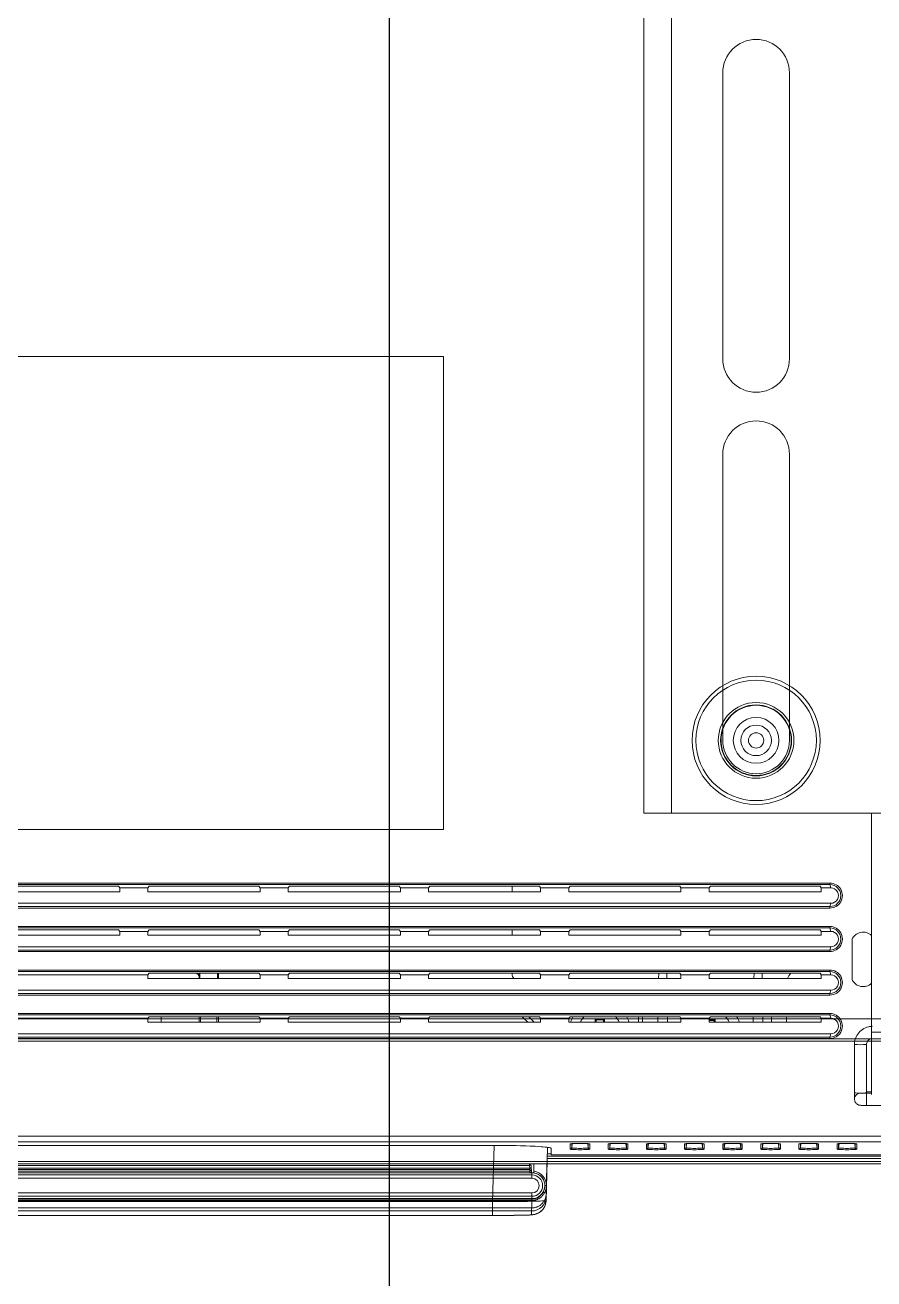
# Model space of a CAD drawing. Header units: millimetres. Extents: x -71336 to -35435, y -26189 to 22712.
# Drawn here: x -68858.8 to -68747.5, y -17584.3 to -17420 of the extents above; entities that cross this region are included whole.
import ezdxf

# ---------------------------------------------------------------- set-up
doc = ezdxf.new("R2010")
doc.units = ezdxf.units.MM
doc.layers.add('SC - Containment', color=30, linetype='Continuous')
doc.layers.add('SC - Equipment', color=7, linetype='Continuous', lineweight=13)

# ---------------------------------------------------------------- blocks, each defined once
blk = doc.blocks.new('SONY FW-49XE8001 - BACK')
at = {"layer": 'SC - Equipment', "color": 251, "true_color": 0x636466, "transparency": 33554495}
for points in [[(478.69, 9.65), (-479, 9.65)], [(478.69, 10.4), (-479, 10.4)], [(20.1, 42.94), (16.39, 42.94)], [(38.5, 42.94), (34.79, 42.94)], [(56.9, 42.94), (53.19, 42.94)], [(67.84, 42.44), (67.84, 43.15)], [(89.99, 42.94), (89.99, 42.44), (75.3, 42.44), (75.3, 42.94), (71.59, 42.94)], [(108.39, 42.94), (108.39, 42.44), (93.7, 42.44), (93.7, 42.94)], [(20.1, 37.24), (16.39, 37.24)], [(38.5, 37.24), (34.79, 37.24)], [(56.9, 37.24), (53.19, 37.24)], [(67.84, 36.74), (67.84, 37.45)], [(89.99, 37.24), (89.99, 36.74), (75.3, 36.74), (75.3, 37.24), (71.59, 37.24)], [(108.39, 37.24), (108.39, 36.74), (93.7, 36.74), (93.7, 37.24)], [(20.1, 31.54), (-20.41, 31.54)], [(26.32, 31.74), (26.33, 31.75)], [(26.82, 31.24), (26.84, 31.26)], [(26.89, 31.04), (26.88, 31.75)], [(29.23, 31.75), (29.22, 31.04)], [(29.34, 31.75), (29.34, 31.04)], [(38.5, 31.54), (34.79, 31.54)], [(56.9, 31.54), (53.19, 31.54)], [(89.99, 31.54), (89.99, 31.04), (75.3, 31.04), (75.3, 31.54), (71.59, 31.54)], [(87.07, 31.75), (87.05, 31.04)], [(88.12, 31.75), (88.14, 31.04)], [(108.39, 31.54), (108.39, 31.04), (93.7, 31.04), (93.7, 31.54)], [(99.57, 31.75), (99.55, 31.04)], [(100.62, 31.75), (100.64, 31.04)], [(20.1, 25.84), (-20.41, 25.84)], [(21.84, 26.05), (21.84, 25.34)], [(26.82, 25.34), (26.82, 26.05)], [(26.97, 26.05), (26.97, 25.34)], [(29.14, 26.05), (29.14, 25.34)], [(29.34, 26.05), (29.34, 25.34)], [(38.5, 25.84), (34.79, 25.84)], [(56.9, 25.84), (53.19, 25.84)], [(69.89, 25.34), (69.18, 26.05)], [(70.03, 26.05), (70.74, 25.34)], [(89.99, 25.84), (89.99, 25.34), (75.3, 25.34), (75.3, 25.84), (71.59, 25.84)], [(78.85, 25.66), (79.85, 25.66)], [(84.42, 26.05), (84.42, 25.34)], [(84.94, 26.05), (84.94, 25.34)], [(86.97, 26.05), (86.95, 25.34)], [(88.22, 26.05), (88.24, 25.34)], [(108.39, 25.84), (108.39, 25.34), (93.7, 25.34), (93.7, 25.84)], [(94.35, 25.56), (94.35, 25.34)], [(99.47, 26.05), (99.45, 25.34)], [(100.72, 26.05), (100.74, 25.34)], [(101.84, 26.05), (101.84, 25.34)], [(103.84, 26.05), (103.84, 25.34)], [(214.64, 7.96), (72.95, 7.96), (72.97, 8.79), (72.97, 8.8), (72.96, 8.82), (72.95, 8.83), (72.94, 8.83), (72.9, 8.85), (72.86, 8.86), (72.83, 8.87), (72.71, 8.9), (72.65, 8.91), (72.52, 8.93), (72.41, 8.94), (72.16, 8.97), (71.87, 9), (71.72, 9.01), (71.32, 9.04), (70.87, 9.07), (70.79, 9.07), (70.22, 9.1), (69.65, 9.12), (68.94, 9.14), (68.36, 9.16), (67.6, 9.17), (66.95, 9.18), (66.2, 9.18), (65.49, 9.19), (-65.8, 9.19)], [(-65.6, 0), (65.6, 0), (66.02, 0), (66.43, 0), (66.82, 0), (67.2, 0.01), (67.55, 0.01), (67.89, 0.01), (68.21, 0.02), (68.51, 0.02), (68.79, 0.03), (69.04, 0.03), (69.27, 0.04), (69.49, 0.04), (69.68, 0.05), (69.85, 0.05), (70, 0.06), (70.14, 0.06), (70.25, 0.07), (70.36, 0.08), (70.46, 0.09), (70.56, 0.1), (70.68, 0.11), (70.84, 0.15), (71.02, 0.2), (71.23, 0.29), (71.43, 0.41), (71.63, 0.56), (71.82, 0.75), (71.99, 0.97), (72.13, 1.23), (72.23, 1.51), (72.29, 1.82), (72.29, 1.95), (72.48, 8.93)], [(65.29, 0), (65.29, 1.85), (65.49, 9.19)], [(72.66, 8.9), (72.48, 8.9)], [(75.54, 9.4), (75.54, 9.4), (75.55, 9.4), (75.56, 9.4), (75.57, 9.4), (75.59, 9.41), (75.61, 9.41), (75.63, 9.41), (75.66, 9.41), (75.69, 9.42), (75.73, 9.42), (75.76, 9.42), (75.8, 9.42), (75.85, 9.43), (75.9, 9.43), (75.95, 9.43), (76.01, 9.43), (76.13, 9.44), (76.27, 9.44), (76.42, 9.44), (76.58, 9.45), (76.75, 9.45), (76.92, 9.45), (77.1, 9.44), (77.19, 9.44), (77.27, 9.44), (77.35, 9.44), (77.42, 9.44), (77.49, 9.43), (77.55, 9.43), (77.61, 9.43), (77.66, 9.43), (77.71, 9.42), (77.75, 9.42), (77.79, 9.42), (77.82, 9.41), (77.85, 9.41), (77.88, 9.41), (77.9, 9.41), (77.92, 9.4), (77.93, 9.4), (77.94, 9.4), (77.95, 9.4), (77.95, 9.4)], [(75.72, 9.42), (75.66, 8.87), (75.66, 9.41)], [(77.83, 9.41), (77.83, 8.87), (77.77, 9.42)], [(80.54, 9.4), (80.54, 9.4), (80.55, 9.4), (80.56, 9.4), (80.57, 9.4), (80.59, 9.41), (80.61, 9.41), (80.63, 9.41), (80.66, 9.41), (80.69, 9.42), (80.73, 9.42), (80.76, 9.42), (80.8, 9.42), (80.85, 9.43), (80.9, 9.43), (80.95, 9.43), (81.01, 9.43), (81.13, 9.44), (81.27, 9.44), (81.42, 9.44), (81.58, 9.45), (81.75, 9.45), (81.92, 9.45), (82.1, 9.44), (82.19, 9.44), (82.27, 9.44), (82.35, 9.44), (82.42, 9.44), (82.49, 9.43), (82.55, 9.43), (82.61, 9.43), (82.66, 9.43), (82.71, 9.42), (82.75, 9.42), (82.79, 9.42), (82.82, 9.41), (82.85, 9.41), (82.88, 9.41), (82.9, 9.41), (82.92, 9.4), (82.93, 9.4), (82.94, 9.4), (82.95, 9.4), (82.95, 9.4)], [(80.72, 9.42), (80.66, 8.87), (80.66, 9.41)], [(82.83, 9.41), (82.83, 8.87), (82.77, 9.42)], [(85.54, 9.4), (85.54, 9.4), (85.55, 9.4), (85.56, 9.4), (85.57, 9.4), (85.59, 9.41), (85.61, 9.41), (85.63, 9.41), (85.66, 9.41), (85.69, 9.42), (85.73, 9.42), (85.76, 9.42), (85.8, 9.42), (85.85, 9.43), (85.9, 9.43), (85.95, 9.43), (86.01, 9.43), (86.13, 9.44), (86.27, 9.44), (86.42, 9.44), (86.58, 9.45), (86.75, 9.45), (86.92, 9.45), (87.1, 9.44), (87.19, 9.44), (87.27, 9.44), (87.35, 9.44), (87.42, 9.44), (87.49, 9.43), (87.55, 9.43), (87.61, 9.43), (87.66, 9.43), (87.71, 9.42), (87.75, 9.42), (87.79, 9.42), (87.82, 9.41), (87.85, 9.41), (87.88, 9.41), (87.9, 9.41), (87.92, 9.4), (87.93, 9.4), (87.94, 9.4), (87.95, 9.4), (87.95, 9.4)], [(85.72, 9.42), (85.66, 8.87), (85.66, 9.41)], [(87.83, 9.41), (87.83, 8.87), (87.77, 9.42)], [(90.54, 9.4), (90.54, 9.4), (90.55, 9.4), (90.56, 9.4), (90.57, 9.4), (90.59, 9.41), (90.61, 9.41), (90.63, 9.41), (90.66, 9.41), (90.69, 9.42), (90.73, 9.42), (90.76, 9.42), (90.8, 9.42), (90.85, 9.43), (90.9, 9.43), (90.95, 9.43), (91.01, 9.43), (91.13, 9.44), (91.27, 9.44), (91.42, 9.44), (91.58, 9.45), (91.75, 9.45), (91.92, 9.45), (92.1, 9.44), (92.19, 9.44), (92.27, 9.44), (92.35, 9.44), (92.42, 9.44), (92.49, 9.43), (92.55, 9.43), (92.61, 9.43), (92.66, 9.43), (92.71, 9.42), (92.75, 9.42), (92.79, 9.42), (92.82, 9.41), (92.85, 9.41), (92.88, 9.41), (92.9, 9.41), (92.92, 9.4), (92.93, 9.4), (92.94, 9.4), (92.95, 9.4), (92.95, 9.4)], [(90.72, 9.42), (90.66, 8.87), (90.66, 9.41)], [(92.83, 9.41), (92.83, 8.87), (92.77, 9.42)], [(95.54, 9.4), (95.54, 9.4), (95.55, 9.4), (95.56, 9.4), (95.57, 9.4), (95.59, 9.41), (95.61, 9.41), (95.63, 9.41), (95.66, 9.41), (95.69, 9.42), (95.73, 9.42), (95.76, 9.42), (95.8, 9.42), (95.85, 9.43), (95.9, 9.43), (95.95, 9.43), (96.01, 9.43), (96.13, 9.44), (96.27, 9.44), (96.42, 9.44), (96.58, 9.45), (96.75, 9.45), (96.92, 9.45), (97.1, 9.44), (97.19, 9.44), (97.27, 9.44), (97.35, 9.44), (97.42, 9.44), (97.49, 9.43), (97.55, 9.43), (97.61, 9.43), (97.66, 9.43), (97.71, 9.42), (97.75, 9.42), (97.79, 9.42), (97.82, 9.41), (97.85, 9.41), (97.88, 9.41), (97.9, 9.41), (97.92, 9.4), (97.93, 9.4), (97.94, 9.4), (97.95, 9.4), (97.95, 9.4)], [(95.72, 9.42), (95.66, 8.87), (95.66, 9.41)], [(97.83, 9.41), (97.83, 8.87), (97.77, 9.42)], [(100.54, 9.4), (100.54, 9.4), (100.55, 9.4), (100.56, 9.4), (100.57, 9.4), (100.59, 9.41), (100.61, 9.41), (100.63, 9.41), (100.66, 9.41), (100.69, 9.42), (100.73, 9.42), (100.76, 9.42), (100.8, 9.42), (100.85, 9.43), (100.9, 9.43), (100.95, 9.43), (101.01, 9.43), (101.13, 9.44), (101.27, 9.44), (101.42, 9.44), (101.58, 9.45), (101.75, 9.45), (101.92, 9.45), (102.1, 9.44), (102.19, 9.44), (102.27, 9.44), (102.35, 9.44), (102.42, 9.44), (102.49, 9.43), (102.55, 9.43), (102.61, 9.43), (102.66, 9.43), (102.71, 9.42), (102.75, 9.42), (102.79, 9.42), (102.82, 9.41), (102.85, 9.41), (102.88, 9.41), (102.9, 9.41), (102.92, 9.4), (102.93, 9.4), (102.94, 9.4), (102.95, 9.4), (102.95, 9.4)], [(100.72, 9.42), (100.66, 8.87), (100.66, 9.41)], [(102.83, 9.41), (102.83, 8.87), (102.77, 9.42)], [(105.54, 9.4), (105.54, 9.4), (105.55, 9.4), (105.56, 9.4), (105.57, 9.4), (105.59, 9.41), (105.61, 9.41), (105.63, 9.41), (105.66, 9.41), (105.69, 9.42), (105.73, 9.42), (105.76, 9.42), (105.8, 9.42), (105.85, 9.43), (105.9, 9.43), (105.95, 9.43), (106.01, 9.43), (106.13, 9.44), (106.27, 9.44), (106.42, 9.44), (106.58, 9.45), (106.75, 9.45), (106.92, 9.45), (107.1, 9.44), (107.19, 9.44), (107.27, 9.44), (107.35, 9.44), (107.42, 9.44), (107.49, 9.43), (107.55, 9.43), (107.61, 9.43), (107.66, 9.43), (107.71, 9.42), (107.75, 9.42), (107.79, 9.42), (107.82, 9.41), (107.85, 9.41), (107.88, 9.41), (107.9, 9.41), (107.92, 9.4), (107.93, 9.4), (107.94, 9.4), (107.95, 9.4), (107.95, 9.4)], [(105.72, 9.42), (105.66, 8.87), (105.66, 9.41)], [(107.83, 9.41), (107.83, 8.87), (107.77, 9.42)], [(110.54, 9.4), (110.54, 9.4), (110.55, 9.4), (110.56, 9.4), (110.57, 9.4), (110.59, 9.41), (110.61, 9.41), (110.63, 9.41), (110.66, 9.41), (110.69, 9.42), (110.73, 9.42), (110.76, 9.42), (110.8, 9.42), (110.85, 9.43), (110.9, 9.43), (110.95, 9.43), (111.01, 9.43), (111.13, 9.44), (111.27, 9.44), (111.42, 9.44), (111.58, 9.45), (111.75, 9.45), (111.92, 9.45), (112.1, 9.44), (112.19, 9.44), (112.27, 9.44), (112.35, 9.44), (112.42, 9.44), (112.49, 9.43), (112.55, 9.43), (112.61, 9.43), (112.66, 9.43), (112.71, 9.42), (112.75, 9.42), (112.79, 9.42), (112.82, 9.41), (112.85, 9.41), (112.88, 9.41), (112.9, 9.41), (112.92, 9.4), (112.93, 9.4), (112.94, 9.4), (112.95, 9.4), (112.95, 9.4)], [(110.72, 9.42), (110.66, 8.87), (110.66, 9.41)], [(112.83, 9.41), (112.83, 8.87), (112.77, 9.42)], [(317.63, 6.76), (72.42, 6.76)], [(317.2, 7.06), (72.43, 7.06)], [(72.44, 7.46), (316.63, 7.46)], [(72.95, 8.06), (72.45, 8.06)], [(72.45, 7.76), (316.2, 7.76)], [(211.64, 7.96), (211.64, 7.93), (75.65, 7.93), (75.65, 7.96)], [(72.29, 1.95), (72.29, 1.95), (72.29, 1.94), (72.28, 1.94), (72.27, 1.94), (72.26, 1.93), (72.21, 1.93), (72.16, 1.92), (72.09, 1.91), (72, 1.91), (71.99, 1.91), (71.76, 1.9), (71.51, 1.89), (71.47, 1.88), (71.11, 1.87), (70.55, 1.86), (70.24, 1.86), (69.88, 1.85), (69.18, 1.85), (68.67, 1.84), (67.97, 1.84), (67.36, 1.84), (66.66, 1.84), (65.99, 1.85), (65.29, 1.85), (-65.6, 1.85)]]:
    blk.add_lwpolyline(points, dxfattribs=at)
for points in [[(-59.16, 112.57), (-59.16, 50.57), (58.85, 50.57), (58.85, 112.57)], [(1.7, 42.44), (16.39, 42.44), (16.39, 42.94), (16.24, 43.15), (1.84, 43.15), (1.7, 42.94)], [(20.1, 42.44), (34.79, 42.44), (34.79, 42.94), (34.64, 43.15), (20.24, 43.15), (20.1, 42.94)], [(38.5, 42.44), (53.19, 42.44), (53.19, 42.94), (53.04, 43.15), (38.64, 43.15), (38.5, 42.94)], [(56.9, 42.44), (71.59, 42.44), (71.59, 42.94), (71.45, 43.15), (57.04, 43.15), (56.9, 42.94)], [(1.7, 36.74), (16.39, 36.74), (16.39, 37.24), (16.24, 37.45), (1.84, 37.45), (1.7, 37.24)], [(20.1, 36.74), (34.79, 36.74), (34.79, 37.24), (34.64, 37.45), (20.24, 37.45), (20.1, 37.24)], [(38.5, 36.74), (53.19, 36.74), (53.19, 37.24), (53.04, 37.45), (38.64, 37.45), (38.5, 37.24)], [(56.9, 36.74), (71.59, 36.74), (71.59, 37.24), (71.45, 37.45), (57.04, 37.45), (56.9, 37.24)], [(20.1, 31.04), (34.79, 31.04), (34.79, 31.54), (34.64, 31.75), (20.24, 31.75), (20.1, 31.54)], [(38.5, 31.04), (53.19, 31.04), (53.19, 31.54), (53.04, 31.75), (38.64, 31.75), (38.5, 31.54)], [(56.9, 31.04), (71.59, 31.04), (71.59, 31.54), (71.45, 31.75), (57.04, 31.75), (56.9, 31.54)], [(20.1, 25.34), (34.79, 25.34), (34.79, 25.84), (34.64, 26.05), (20.24, 26.05), (20.1, 25.84)], [(38.5, 25.34), (53.19, 25.34), (53.19, 25.84), (53.04, 26.05), (38.64, 26.05), (38.5, 25.84)], [(56.9, 25.34), (71.59, 25.34), (71.59, 25.84), (71.45, 26.05), (57.04, 26.05), (56.9, 25.84)], [(78.03, 9.38), (78.03, 8.69), (78.03, 8.68), (78.02, 8.68), (78.02, 8.68), (78.01, 8.68), (78, 8.67), (77.95, 8.67), (77.93, 8.66), (77.88, 8.66), (77.81, 8.65), (77.81, 8.65), (77.8, 8.65), (77.65, 8.64), (77.5, 8.63), (77.46, 8.63), (77.24, 8.63), (76.99, 8.62), (76.75, 8.62), (76.5, 8.62), (76.25, 8.63), (76.03, 8.63), (75.99, 8.63), (75.84, 8.64), (75.69, 8.65), (75.68, 8.65), (75.68, 8.65), (75.61, 8.66), (75.56, 8.66), (75.54, 8.67), (75.49, 8.67), (75.48, 8.68), (75.47, 8.68), (75.47, 8.68), (75.46, 8.68), (75.46, 8.69), (75.46, 9.38), (75.47, 9.38), (75.47, 9.39), (75.48, 9.39), (75.48, 9.39), (75.51, 9.4), (75.53, 9.4), (75.53, 9.4), (75.56, 9.4), (75.58, 9.41), (75.61, 9.41), (75.61, 9.41), (75.64, 9.41), (75.66, 9.41), (75.69, 9.42), (75.71, 9.42), (75.88, 9.43), (76.05, 9.44), (76.25, 9.44), (76.32, 9.44), (76.52, 9.45), (76.72, 9.45), (76.79, 9.45), (76.99, 9.45), (77.19, 9.44), (77.4, 9.44), (77.58, 9.43), (77.75, 9.42), (77.76, 9.42), (77.78, 9.42), (77.81, 9.42), (77.84, 9.41), (77.87, 9.41), (77.87, 9.41), (77.9, 9.41), (77.93, 9.4), (77.95, 9.4), (77.98, 9.4), (78.01, 9.39), (78.01, 9.39), (78.02, 9.39), (78.02, 9.38)], [(83.03, 9.38), (83.03, 8.69), (83.03, 8.68), (83.02, 8.68), (83.02, 8.68), (83.01, 8.68), (83, 8.67), (82.95, 8.67), (82.93, 8.66), (82.88, 8.66), (82.81, 8.65), (82.81, 8.65), (82.8, 8.65), (82.65, 8.64), (82.5, 8.63), (82.46, 8.63), (82.24, 8.63), (81.99, 8.62), (81.75, 8.62), (81.5, 8.62), (81.25, 8.63), (81.03, 8.63), (80.99, 8.63), (80.84, 8.64), (80.69, 8.65), (80.68, 8.65), (80.68, 8.65), (80.61, 8.66), (80.56, 8.66), (80.54, 8.67), (80.49, 8.67), (80.48, 8.68), (80.47, 8.68), (80.47, 8.68), (80.46, 8.68), (80.46, 8.69), (80.46, 9.38), (80.47, 9.38), (80.47, 9.39), (80.48, 9.39), (80.48, 9.39), (80.51, 9.4), (80.53, 9.4), (80.53, 9.4), (80.56, 9.4), (80.58, 9.41), (80.61, 9.41), (80.61, 9.41), (80.64, 9.41), (80.66, 9.41), (80.69, 9.42), (80.71, 9.42), (80.88, 9.43), (81.05, 9.44), (81.25, 9.44), (81.32, 9.44), (81.52, 9.45), (81.72, 9.45), (81.79, 9.45), (81.99, 9.45), (82.19, 9.44), (82.4, 9.44), (82.58, 9.43), (82.75, 9.42), (82.76, 9.42), (82.78, 9.42), (82.81, 9.42), (82.84, 9.41), (82.87, 9.41), (82.87, 9.41), (82.9, 9.41), (82.93, 9.4), (82.95, 9.4), (82.98, 9.4), (83.01, 9.39), (83.01, 9.39), (83.02, 9.39), (83.02, 9.38)], [(88.03, 9.38), (88.03, 8.69), (88.03, 8.68), (88.02, 8.68), (88.02, 8.68), (88.01, 8.68), (88, 8.67), (87.95, 8.67), (87.93, 8.66), (87.88, 8.66), (87.81, 8.65), (87.81, 8.65), (87.8, 8.65), (87.65, 8.64), (87.5, 8.63), (87.46, 8.63), (87.24, 8.63), (86.99, 8.62), (86.75, 8.62), (86.5, 8.62), (86.25, 8.63), (86.03, 8.63), (85.99, 8.63), (85.84, 8.64), (85.69, 8.65), (85.68, 8.65), (85.68, 8.65), (85.61, 8.66), (85.56, 8.66), (85.54, 8.67), (85.49, 8.67), (85.48, 8.68), (85.47, 8.68), (85.47, 8.68), (85.46, 8.68), (85.46, 8.69), (85.46, 9.38), (85.47, 9.38), (85.47, 9.39), (85.48, 9.39), (85.48, 9.39), (85.51, 9.4), (85.53, 9.4), (85.53, 9.4), (85.56, 9.4), (85.58, 9.41), (85.61, 9.41), (85.61, 9.41), (85.64, 9.41), (85.66, 9.41), (85.69, 9.42), (85.71, 9.42), (85.88, 9.43), (86.05, 9.44), (86.25, 9.44), (86.32, 9.44), (86.52, 9.45), (86.72, 9.45), (86.79, 9.45), (86.99, 9.45), (87.19, 9.44), (87.4, 9.44), (87.58, 9.43), (87.75, 9.42), (87.76, 9.42), (87.78, 9.42), (87.81, 9.42), (87.84, 9.41), (87.87, 9.41), (87.87, 9.41), (87.9, 9.41), (87.93, 9.4), (87.95, 9.4), (87.98, 9.4), (88.01, 9.39), (88.01, 9.39), (88.02, 9.39), (88.02, 9.38)], [(93.03, 9.38), (93.03, 8.69), (93.03, 8.68), (93.02, 8.68), (93.02, 8.68), (93.01, 8.68), (93, 8.67), (92.95, 8.67), (92.93, 8.66), (92.88, 8.66), (92.81, 8.65), (92.81, 8.65), (92.8, 8.65), (92.65, 8.64), (92.5, 8.63), (92.46, 8.63), (92.24, 8.63), (91.99, 8.62), (91.75, 8.62), (91.5, 8.62), (91.25, 8.63), (91.03, 8.63), (90.99, 8.63), (90.84, 8.64), (90.69, 8.65), (90.68, 8.65), (90.68, 8.65), (90.61, 8.66), (90.56, 8.66), (90.54, 8.67), (90.49, 8.67), (90.48, 8.68), (90.47, 8.68), (90.47, 8.68), (90.46, 8.68), (90.46, 8.69), (90.46, 9.38), (90.47, 9.38), (90.47, 9.39), (90.48, 9.39), (90.48, 9.39), (90.51, 9.4), (90.53, 9.4), (90.53, 9.4), (90.56, 9.4), (90.58, 9.41), (90.61, 9.41), (90.61, 9.41), (90.64, 9.41), (90.66, 9.41), (90.69, 9.42), (90.71, 9.42), (90.88, 9.43), (91.05, 9.44), (91.25, 9.44), (91.32, 9.44), (91.52, 9.45), (91.72, 9.45), (91.79, 9.45), (91.99, 9.45), (92.19, 9.44), (92.4, 9.44), (92.58, 9.43), (92.75, 9.42), (92.76, 9.42), (92.78, 9.42), (92.81, 9.42), (92.84, 9.41), (92.87, 9.41), (92.87, 9.41), (92.9, 9.41), (92.93, 9.4), (92.95, 9.4), (92.98, 9.4), (93.01, 9.39), (93.01, 9.39), (93.02, 9.39), (93.02, 9.38)], [(98.03, 9.38), (98.03, 8.69), (98.03, 8.68), (98.02, 8.68), (98.02, 8.68), (98.01, 8.68), (98, 8.67), (97.95, 8.67), (97.93, 8.66), (97.88, 8.66), (97.81, 8.65), (97.81, 8.65), (97.8, 8.65), (97.65, 8.64), (97.5, 8.63), (97.46, 8.63), (97.24, 8.63), (96.99, 8.62), (96.75, 8.62), (96.5, 8.62), (96.25, 8.63), (96.03, 8.63), (95.99, 8.63), (95.84, 8.64), (95.69, 8.65), (95.68, 8.65), (95.68, 8.65), (95.61, 8.66), (95.56, 8.66), (95.54, 8.67), (95.49, 8.67), (95.48, 8.68), (95.47, 8.68), (95.47, 8.68), (95.46, 8.68), (95.46, 8.69), (95.46, 9.38), (95.47, 9.38), (95.47, 9.39), (95.48, 9.39), (95.48, 9.39), (95.51, 9.4), (95.53, 9.4), (95.53, 9.4), (95.56, 9.4), (95.58, 9.41), (95.61, 9.41), (95.61, 9.41), (95.64, 9.41), (95.66, 9.41), (95.69, 9.42), (95.71, 9.42), (95.88, 9.43), (96.05, 9.44), (96.25, 9.44), (96.32, 9.44), (96.52, 9.45), (96.72, 9.45), (96.79, 9.45), (96.99, 9.45), (97.19, 9.44), (97.4, 9.44), (97.58, 9.43), (97.75, 9.42), (97.76, 9.42), (97.78, 9.42), (97.81, 9.42), (97.84, 9.41), (97.87, 9.41), (97.87, 9.41), (97.9, 9.41), (97.93, 9.4), (97.95, 9.4), (97.98, 9.4), (98.01, 9.39), (98.01, 9.39), (98.02, 9.39), (98.02, 9.38)], [(103.03, 9.38), (103.03, 8.69), (103.03, 8.68), (103.02, 8.68), (103.02, 8.68), (103.01, 8.68), (103, 8.67), (102.95, 8.67), (102.93, 8.66), (102.88, 8.66), (102.81, 8.65), (102.81, 8.65), (102.8, 8.65), (102.65, 8.64), (102.5, 8.63), (102.46, 8.63), (102.24, 8.63), (101.99, 8.62), (101.75, 8.62), (101.5, 8.62), (101.25, 8.63), (101.03, 8.63), (100.99, 8.63), (100.84, 8.64), (100.69, 8.65), (100.68, 8.65), (100.68, 8.65), (100.61, 8.66), (100.56, 8.66), (100.54, 8.67), (100.49, 8.67), (100.48, 8.68), (100.47, 8.68), (100.47, 8.68), (100.46, 8.68), (100.46, 8.69), (100.46, 9.38), (100.47, 9.38), (100.47, 9.39), (100.48, 9.39), (100.48, 9.39), (100.51, 9.4), (100.53, 9.4), (100.53, 9.4), (100.56, 9.4), (100.58, 9.41), (100.61, 9.41), (100.61, 9.41), (100.64, 9.41), (100.66, 9.41), (100.69, 9.42), (100.71, 9.42), (100.88, 9.43), (101.05, 9.44), (101.25, 9.44), (101.32, 9.44), (101.52, 9.45), (101.72, 9.45), (101.79, 9.45), (101.99, 9.45), (102.19, 9.44), (102.4, 9.44), (102.58, 9.43), (102.75, 9.42), (102.76, 9.42), (102.78, 9.42), (102.81, 9.42), (102.84, 9.41), (102.87, 9.41), (102.87, 9.41), (102.9, 9.41), (102.93, 9.4), (102.95, 9.4), (102.98, 9.4), (103.01, 9.39), (103.01, 9.39), (103.02, 9.39), (103.02, 9.38)], [(108.03, 9.38), (108.03, 8.69), (108.03, 8.68), (108.02, 8.68), (108.02, 8.68), (108.01, 8.68), (108, 8.67), (107.95, 8.67), (107.93, 8.66), (107.88, 8.66), (107.81, 8.65), (107.81, 8.65), (107.8, 8.65), (107.65, 8.64), (107.5, 8.63), (107.46, 8.63), (107.24, 8.63), (106.99, 8.62), (106.75, 8.62), (106.5, 8.62), (106.25, 8.63), (106.03, 8.63), (105.99, 8.63), (105.84, 8.64), (105.69, 8.65), (105.68, 8.65), (105.68, 8.65), (105.61, 8.66), (105.56, 8.66), (105.54, 8.67), (105.49, 8.67), (105.48, 8.68), (105.47, 8.68), (105.47, 8.68), (105.46, 8.68), (105.46, 8.69), (105.46, 9.38), (105.47, 9.38), (105.47, 9.39), (105.48, 9.39), (105.48, 9.39), (105.51, 9.4), (105.53, 9.4), (105.53, 9.4), (105.56, 9.4), (105.58, 9.41), (105.61, 9.41), (105.61, 9.41), (105.64, 9.41), (105.66, 9.41), (105.69, 9.42), (105.71, 9.42), (105.88, 9.43), (106.05, 9.44), (106.25, 9.44), (106.32, 9.44), (106.52, 9.45), (106.72, 9.45), (106.79, 9.45), (106.99, 9.45), (107.19, 9.44), (107.4, 9.44), (107.58, 9.43), (107.75, 9.42), (107.76, 9.42), (107.78, 9.42), (107.81, 9.42), (107.84, 9.41), (107.87, 9.41), (107.87, 9.41), (107.9, 9.41), (107.93, 9.4), (107.95, 9.4), (107.98, 9.4), (108.01, 9.39), (108.01, 9.39), (108.02, 9.39), (108.02, 9.38)], [(113.03, 9.38), (113.03, 8.69), (113.03, 8.68), (113.02, 8.68), (113.02, 8.68), (113.01, 8.68), (113, 8.67), (112.95, 8.67), (112.93, 8.66), (112.88, 8.66), (112.81, 8.65), (112.81, 8.65), (112.8, 8.65), (112.65, 8.64), (112.5, 8.63), (112.46, 8.63), (112.24, 8.63), (111.99, 8.62), (111.75, 8.62), (111.5, 8.62), (111.25, 8.63), (111.03, 8.63), (110.99, 8.63), (110.84, 8.64), (110.69, 8.65), (110.68, 8.65), (110.68, 8.65), (110.61, 8.66), (110.56, 8.66), (110.54, 8.67), (110.49, 8.67), (110.48, 8.68), (110.47, 8.68), (110.47, 8.68), (110.46, 8.68), (110.46, 8.69), (110.46, 9.38), (110.47, 9.38), (110.47, 9.39), (110.48, 9.39), (110.48, 9.39), (110.51, 9.4), (110.53, 9.4), (110.53, 9.4), (110.56, 9.4), (110.58, 9.41), (110.61, 9.41), (110.61, 9.41), (110.64, 9.41), (110.66, 9.41), (110.69, 9.42), (110.71, 9.42), (110.88, 9.43), (111.05, 9.44), (111.25, 9.44), (111.32, 9.44), (111.52, 9.45), (111.72, 9.45), (111.79, 9.45), (111.99, 9.45), (112.19, 9.44), (112.4, 9.44), (112.58, 9.43), (112.75, 9.42), (112.76, 9.42), (112.78, 9.42), (112.81, 9.42), (112.84, 9.41), (112.87, 9.41), (112.87, 9.41), (112.9, 9.41), (112.93, 9.4), (112.95, 9.4), (112.98, 9.4), (113.01, 9.39), (113.01, 9.39), (113.02, 9.39), (113.02, 9.38)]]:
    blk.add_lwpolyline(points, close=True, dxfattribs=at)
for points in [[(109.63, 42.94), (109.51, 43.38), (-109.82, 43.38, 0.999627), (-109.82, 40.49), (109.51, 40.49), (109.51, 40.29), (-109.82, 40.29), (-109.82, 40.49), (-109.94, 40.92)], [(-108.7, 42.94), (-109.94, 42.94, 1.000016), (-109.94, 40.92), (109.63, 40.92, 1.000119), (109.63, 42.94), (108.39, 42.94), (108.24, 43.15), (93.84, 43.15), (93.7, 42.94), (89.99, 42.94), (89.84, 43.15), (75.45, 43.15), (75.3, 42.94)], [(109.63, 40.92), (109.51, 40.49, 0.999512), (109.51, 43.38), (109.51, 43.57), (-109.82, 43.57), (-109.82, 43.38), (-109.94, 42.94)], [(109.63, 35.22), (109.51, 34.79, 0.999457), (109.51, 37.68), (109.51, 37.87), (-109.82, 37.87), (-109.82, 37.68), (-109.94, 37.24)], [(109.63, 37.24), (109.51, 37.68), (-109.82, 37.68, 0.999572), (-109.82, 34.79), (109.51, 34.79), (109.51, 34.59), (-109.82, 34.59), (-109.82, 34.79), (-109.94, 35.22)], [(-108.7, 37.24), (-109.94, 37.24, 1.000016), (-109.94, 35.22), (109.63, 35.22, 1.000129), (109.63, 37.24), (108.39, 37.24), (108.24, 37.45), (93.84, 37.45), (93.7, 37.24), (89.99, 37.24), (89.84, 37.45), (75.45, 37.45), (75.3, 37.24)], [(109.63, 31.54), (109.51, 31.98), (-109.82, 31.98, 0.999596), (-109.82, 29.09), (109.51, 29.09), (109.51, 28.89), (-109.82, 28.89), (-109.82, 29.09), (-109.94, 29.52)], [(-108.7, 31.54), (-109.94, 31.54, 1.000027), (-109.94, 29.52), (109.63, 29.52, 1.000114), (109.63, 31.54), (108.39, 31.54), (108.24, 31.75), (93.84, 31.75), (93.7, 31.54), (89.99, 31.54), (89.84, 31.75), (75.45, 31.75), (75.3, 31.54)], [(109.63, 29.52), (109.51, 29.09, 0.99948), (109.51, 31.98), (109.51, 32.17), (-109.82, 32.17), (-109.82, 31.98), (-109.94, 31.54)], [(26.82, 31.04), (26.82, 31.24, 0.414168), (26.32, 31.74), (20.24, 31.74)], [(26.84, 31.75), (26.84, 31.26, 0.372707), (26.42, 31.76)], [(68.06, 31.04, -0.168522), (67.84, 31.66), (67.84, 31.75)], [(109.63, 23.82), (109.51, 23.39, 0.999484), (109.51, 26.28), (109.51, 26.47), (-109.82, 26.47), (-109.82, 26.28), (-109.94, 25.84)], [(109.63, 25.84), (109.51, 26.28), (-109.82, 26.28, 0.9996), (-109.82, 23.39), (109.51, 23.39), (109.51, 23.19), (-109.82, 23.19), (-109.82, 23.39), (-109.94, 23.82)], [(-108.7, 25.84), (-109.94, 25.84, 0.999982), (-109.94, 23.82), (109.63, 23.82, 1.000055), (109.63, 25.84), (108.39, 25.84), (108.24, 26.05), (93.84, 26.05), (93.7, 25.84), (89.99, 25.84), (89.84, 26.05), (75.45, 26.05), (75.3, 25.84)], [(78.85, 25.34), (78.85, 25.66, 0.052696), (78.74, 25.79)], [(79.95, 25.34, 0.002161), (79.96, 25.79, -0.008802), (78.74, 25.79, 0.002546), (78.75, 25.34)], [(79.96, 25.79, 0.052696), (79.85, 25.66), (79.85, 25.34)], [(93.7, 25.56), (94.35, 25.56, -0.055474), (94.46, 25.69)], [(94.45, 25.34, 0.001864), (94.46, 25.69, -0.005629), (93.7, 25.69)], [(78.03, 8.69, -0.384883), (77.83, 8.87), (77.83, 8.86), (77.82, 8.86), (77.81, 8.86), (77.81, 8.85), (77.79, 8.85), (77.74, 8.84), (77.69, 8.84), (77.64, 8.83), (77.51, 8.82), (77.51, 8.82), (77.36, 8.81), (77.2, 8.81), (77.16, 8.81), (76.95, 8.8), (76.75, 8.8), (76.54, 8.8), (76.33, 8.81), (76.29, 8.81), (76.13, 8.81), (75.98, 8.82), (75.98, 8.82), (75.85, 8.83), (75.8, 8.84), (75.75, 8.84), (75.7, 8.85), (75.68, 8.85), (75.68, 8.86), (75.67, 8.86), (75.66, 8.86), (75.66, 8.87, -0.385109), (75.46, 8.69)], [(83.03, 8.69, -0.385127), (82.83, 8.87), (82.83, 8.86), (82.82, 8.86), (82.81, 8.86), (82.81, 8.85), (82.79, 8.85), (82.74, 8.84), (82.69, 8.84), (82.64, 8.83), (82.51, 8.82), (82.51, 8.82), (82.36, 8.81), (82.2, 8.81), (82.16, 8.81), (81.95, 8.8), (81.75, 8.8), (81.54, 8.8), (81.33, 8.81), (81.29, 8.81), (81.13, 8.81), (80.98, 8.82), (80.98, 8.82), (80.85, 8.83), (80.8, 8.84), (80.75, 8.84), (80.7, 8.85), (80.68, 8.85), (80.68, 8.86), (80.67, 8.86), (80.66, 8.86), (80.66, 8.87, -0.384902), (80.46, 8.69)], [(88.03, 8.69, -0.385109), (87.83, 8.87), (87.83, 8.86), (87.82, 8.86), (87.81, 8.86), (87.8, 8.85), (87.79, 8.85), (87.74, 8.84), (87.69, 8.84), (87.64, 8.83), (87.51, 8.82), (87.51, 8.82), (87.36, 8.81), (87.2, 8.81), (87.16, 8.81), (86.95, 8.8), (86.75, 8.8), (86.54, 8.8), (86.33, 8.81), (86.29, 8.81), (86.13, 8.81), (85.98, 8.82), (85.98, 8.82), (85.85, 8.83), (85.8, 8.84), (85.75, 8.84), (85.7, 8.85), (85.68, 8.85), (85.68, 8.86), (85.67, 8.86), (85.66, 8.86), (85.66, 8.87, -0.385109), (85.46, 8.69)], [(93.03, 8.69, -0.385491), (92.83, 8.87), (92.83, 8.86), (92.82, 8.86), (92.81, 8.86), (92.81, 8.85), (92.79, 8.85), (92.74, 8.84), (92.69, 8.84), (92.64, 8.83), (92.51, 8.82), (92.51, 8.82), (92.36, 8.81), (92.2, 8.81), (92.16, 8.81), (91.95, 8.8), (91.75, 8.8), (91.54, 8.8), (91.33, 8.81), (91.29, 8.81), (91.13, 8.81), (90.98, 8.82), (90.98, 8.82), (90.85, 8.83), (90.8, 8.84), (90.75, 8.84), (90.7, 8.85), (90.68, 8.85), (90.68, 8.86), (90.67, 8.86), (90.66, 8.86), (90.66, 8.87, -0.385524), (90.46, 8.69)], [(98.03, 8.69, -0.385127), (97.83, 8.87), (97.83, 8.86), (97.82, 8.86), (97.81, 8.86), (97.8, 8.85), (97.79, 8.85), (97.74, 8.84), (97.69, 8.84), (97.64, 8.83), (97.51, 8.82), (97.51, 8.82), (97.36, 8.81), (97.2, 8.81), (97.16, 8.81), (96.95, 8.8), (96.75, 8.8), (96.54, 8.8), (96.33, 8.81), (96.29, 8.81), (96.13, 8.81), (95.98, 8.82), (95.98, 8.82), (95.85, 8.83), (95.8, 8.84), (95.75, 8.84), (95.7, 8.85), (95.68, 8.85), (95.68, 8.86), (95.67, 8.86), (95.66, 8.86), (95.66, 8.87, -0.384697), (95.46, 8.69)], [(103.03, 8.69, -0.384883), (102.83, 8.87), (102.83, 8.86), (102.82, 8.86), (102.81, 8.86), (102.81, 8.85), (102.79, 8.85), (102.74, 8.84), (102.69, 8.84), (102.64, 8.83), (102.51, 8.82), (102.51, 8.82), (102.36, 8.81), (102.2, 8.81), (102.16, 8.81), (101.95, 8.8), (101.75, 8.8), (101.54, 8.8), (101.33, 8.81), (101.29, 8.81), (101.13, 8.81), (100.98, 8.82), (100.98, 8.82), (100.85, 8.83), (100.8, 8.84), (100.75, 8.84), (100.7, 8.85), (100.68, 8.85), (100.68, 8.86), (100.67, 8.86), (100.66, 8.86), (100.66, 8.87, -0.385127), (100.46, 8.69)], [(108.03, 8.69, -0.385127), (107.83, 8.87), (107.83, 8.86), (107.82, 8.86), (107.81, 8.86), (107.81, 8.85), (107.79, 8.85), (107.74, 8.84), (107.69, 8.84), (107.64, 8.83), (107.51, 8.82), (107.51, 8.82), (107.36, 8.81), (107.2, 8.81), (107.16, 8.81), (106.95, 8.8), (106.75, 8.8), (106.54, 8.8), (106.33, 8.81), (106.29, 8.81), (106.13, 8.81), (105.98, 8.82), (105.98, 8.82), (105.85, 8.83), (105.8, 8.84), (105.75, 8.84), (105.7, 8.85), (105.68, 8.85), (105.68, 8.86), (105.67, 8.86), (105.66, 8.86), (105.66, 8.87, -0.384869), (105.46, 8.69)], [(113.03, 8.69, -0.384697), (112.83, 8.87), (112.83, 8.86), (112.82, 8.86), (112.81, 8.86), (112.8, 8.85), (112.79, 8.85), (112.74, 8.84), (112.69, 8.84), (112.64, 8.83), (112.51, 8.82), (112.51, 8.82), (112.36, 8.81), (112.2, 8.81), (112.16, 8.81), (111.95, 8.8), (111.75, 8.8), (111.54, 8.8), (111.33, 8.81), (111.29, 8.81), (111.13, 8.81), (110.98, 8.82), (110.98, 8.82), (110.85, 8.83), (110.8, 8.84), (110.75, 8.84), (110.7, 8.85), (110.68, 8.85), (110.68, 8.86), (110.67, 8.86), (110.66, 8.86), (110.66, 8.87, -0.385109), (110.46, 8.69)]]:
    blk.add_lwpolyline(points, format="xyb", dxfattribs=at)
at = {"layer": 'SC - Equipment'}
for radius in [8.4, 8.4, 7.9, 4.96, 4.65, 4.6, 3, 2, 1]:
    blk.add_circle((99.84, 62.27), radius, dxfattribs=at)
at = {"layer": 'SC - Equipment', "color": 251, "true_color": 0x636466, "transparency": 33554495}
for centre, radius, start, end in [((109.51, 41.93), 1.64, 269.9919, 90.0081), ((109.51, 36.23), 1.64, 269.9964, 89.9995), ((105.84, 30.36), 2, 135.8864, 160.0673), ((109.51, 30.53), 1.64, 269.996, 89.9988), ((109.51, 24.83), 1.64, 270.0012, 90.0036), ((79.35, 24.16), 4, 151.2492, 162.4369), ((79.35, 24.16), 2.8, 137.0405, 154.6634), ((79.35, 24.16), 2.8, 25.321, 42.9653), ((79.35, 24.15), 4, 17.5774, 28.7674), ((93.84, 24.06), 2.81, 27.6929, 45.2948), ((93.84, 24.06), 4, 18.914, 30.3989), ((75.46, 9.58), 0.205, 270.2856, 296.3046), ((78.03, 9.58), 0.205, 243.6954, 269.7144), ((80.46, 9.58), 0.205, 270.2907, 296.3045), ((83.03, 9.58), 0.205, 243.6955, 269.7093), ((85.46, 9.59), 0.207, 270.3859, 296.2042), ((88.03, 9.58), 0.205, 243.6882, 269.656), ((90.46, 9.58), 0.205, 270.2824, 296.3128), ((93.03, 9.58), 0.205, 243.6955, 269.7093), ((95.46, 9.58), 0.205, 270.3524, 296.3034), ((98.03, 9.59), 0.206, 243.7875, 269.6173), ((100.46, 9.58), 0.205, 270.2824, 296.3128), ((103.03, 9.58), 0.205, 243.6954, 269.7144), ((105.46, 9.58), 0.205, 270.2907, 296.3045), ((108.03, 9.58), 0.205, 243.6872, 269.7176), ((110.46, 9.59), 0.207, 270.3859, 296.2042), ((113.03, 9.58), 0.205, 243.6966, 269.6476)]:
    blk.add_arc(centre, radius, start, end, dxfattribs=at)
blk = doc.blocks.new('SONY FW-49XE8001 - FRONT')
at = {"layer": 'SC - Equipment'}
for points in [[(539.38, 23.1), (546.33, 9.73, -0.120241), (546.55, 8.8), (546.55, 7.06, -0.414309), (546.25, 6.76), (-546.25, 6.76, -0.414273), (-546.55, 7.06), (-546.55, 8.8, -0.12028), (-546.33, 9.73), (-539.38, 23.1, 0.120488), (-539.35, 23.24), (-539.35, 632.16, 0.169436), (-539.42, 632.35)], [(-539.43, 23, -0.28011), (-539.17, 23.16), (539.17, 23.16, -0.280048), (539.43, 23)], [(-65.76, 0), (65.45, 0), (66.17, 0, 0.010654), (70.41, 0.07), (70.52, 0.08), (70.62, 0.09), (70.72, 0.1), (70.84, 0.11), (70.99, 0.15), (71.18, 0.2), (71.38, 0.29), (71.59, 0.4), (71.79, 0.56), (71.98, 0.75), (72.15, 0.97), (72.29, 1.23), (72.39, 1.51), (72.44, 1.82), (72.45, 1.95), (72.57, 6.76)], [(-70.84, 5.6, -0.036074), (-70.6, 5.61), (70.6, 5.6), (-70.6, 5.6, 0.440489), (-72.28, 3.76, 0.388936), (-70.6, 2.23), (70.6, 2.21), (-70.6, 2.21, -0.930558), (-70.84, 5.6), (-70.87, 6.76)], [(70.29, 6.76, -0.398981), (70.49, 6.57), (70.54, 5.61), (70.53, 5.61), (70.52, 5.61), (70.51, 5.61), (70.49, 5.62), (70.48, 5.62), (70.47, 5.62), (70.46, 5.62), (70.45, 5.62), (70.43, 5.61), (70.42, 5.61), (70.42, 5.61, -0.005982), (70.34, 5.61)], [(70.84, 5.6, 0.036094), (70.6, 5.6, -0.440475), (72.28, 3.76, -0.388919), (70.6, 2.21, 0.930539), (70.84, 5.6), (70.87, 6.76)], [(70.53, 5.82, 0.398967), (70.33, 6.01), (-70.33, 6.01, 0.399397), (-70.53, 5.82)], [(70.34, 5.61), (70.33, 5.82), (-70.33, 5.82), (-70.33, 6.01, -0.000761), (-70.31, 6.2), (-70.33, 6.2), (-70.35, 6.2), (-70.37, 6.21), (-70.39, 6.21), (-70.39, 6.21), (-70.42, 6.21), (-70.44, 6.21), (-70.45, 6.21), (-70.46, 6.21), (-70.48, 6.21), (-70.5, 6.21), (-70.51, 6.21), (-70.51, 6.21), (-70.51, 6.2), (-70.51, 6.2)], [(70.51, 6.2), (70.51, 6.2), (70.51, 6.21), (70.51, 6.21), (70.5, 6.21), (70.48, 6.21), (70.47, 6.21), (70.45, 6.21), (70.45, 6.21), (70.43, 6.21), (70.41, 6.21), (70.39, 6.21), (70.37, 6.21), (70.35, 6.2), (70.33, 6.2), (70.31, 6.2, -0.000141), (70.33, 6.01), (70.33, 5.82), (70.35, 5.82), (70.37, 5.83), (70.39, 5.83), (70.41, 5.83), (70.41, 5.83), (70.43, 5.83), (70.46, 5.83), (70.47, 5.83), (70.48, 5.83), (70.5, 5.83), (70.52, 5.83), (70.53, 5.83), (70.53, 5.83), (70.53, 5.83), (70.53, 5.82)], [(70.85, 5.8, -0.376268), (72.5, 3.91), (72.5, 3.92), (72.5, 3.92), (72.49, 3.92), (72.48, 3.92), (72.47, 3.91), (72.46, 3.91), (72.44, 3.92), (72.44, 3.92), (72.42, 3.92), (72.4, 3.92), (72.38, 3.92), (72.36, 3.92), (72.34, 3.92), (72.32, 3.92), (72.3, 3.92)], [(72.25, 2.97, 0.077519), (72.46, 3.58, 0.038824), (72.5, 3.92)], [(70.55, 0.1), (70.63, 0.1), (70.71, 0.11), (70.78, 0.11), (70.86, 0.13), (70.94, 0.14), (71.02, 0.16), (71.03, 0.16), (71.11, 0.18), (71.18, 0.21), (71.26, 0.24), (71.33, 0.27), (71.4, 0.3), (71.47, 0.34, 0.0585), (71.85, 0.62, 0.057691), (72.17, 1, 0.053692), (72.36, 1.43, 0.06207), (72.45, 1.95)], [(72.46, 2.44, -0.406582), (70.56, 0.59, 0.000108), (70.57, 0.99, 0.000016), (70.59, 1.96), (70.67, 1.96), (70.75, 1.96), (70.82, 1.97), (70.9, 1.98), (70.98, 2), (71.05, 2.02), (71.13, 2.04), (71.2, 2.06), (71.21, 2.06), (71.28, 2.09), (71.35, 2.12), (71.42, 2.16), (71.49, 2.2), (71.56, 2.24), (71.63, 2.28), (71.69, 2.32), (71.75, 2.37), (71.81, 2.42), (71.87, 2.48), (71.93, 2.54), (71.99, 2.6), (72.04, 2.66), (72.09, 2.73), (72.14, 2.79), (72.18, 2.86), (72.21, 2.9), (72.25, 2.97), (72.23, 2.98), (72.22, 2.98), (72.2, 2.99), (72.19, 3), (72.18, 3.01), (72.16, 3.02), (72.14, 3.03), (72.13, 3.04), (72.11, 3.04), (72.09, 3.05), (72.07, 3.06)]]:
    blk.add_lwpolyline(points, format="xyb", dxfattribs=at)
for points in [[(536.89, 629.76), (-536.89, 629.76), (-536.89, 25.76), (536.89, 25.76)], [(70.31, 6.2), (-70.31, 6.2), (-70.29, 6.57), (70.29, 6.57)], [(70.59, 1.96), (70.59, 2.14), (-70.59, 2.14), (-70.59, 1.96)]]:
    blk.add_lwpolyline(points, close=True, dxfattribs=at)
for points in [[(539.43, 23), (539.17, 22.86), (-539.17, 22.86), (-546.06, 9.59), (-546.59, 9.86), (-539.65, 23.24), (-539.38, 23.1)], [(546.55, 7.06), (-546.55, 7.06)], [(70.29, 6.76), (70.29, 6.57), (70.31, 6.57), (70.33, 6.58), (70.35, 6.58), (70.37, 6.58), (70.37, 6.58), (70.4, 6.58), (70.42, 6.58), (70.43, 6.58), (70.44, 6.58), (70.46, 6.58), (70.48, 6.58), (70.49, 6.58), (70.49, 6.58), (70.49, 6.58), (70.49, 6.57)], [(70.6, 5.61), (70.6, 4.87), (-70.6, 4.87), (-70.6, 5.61)], [(72.28, 3.76), (72.29, 3.76)], [(72.47, 2.82), (72.47, 2.74), (72.46, 2.66), (72.45, 2.59), (72.44, 2.51), (72.42, 2.43), (72.4, 2.36), (72.37, 2.28), (72.35, 2.2), (72.34, 2.17), (72.3, 2.1), (72.27, 2.03), (72.23, 1.96), (72.19, 1.89), (72.15, 1.82), (72.1, 1.75), (72.05, 1.69), (72, 1.63), (71.95, 1.57), (71.9, 1.52), (71.84, 1.47), (71.78, 1.42), (71.72, 1.37), (71.66, 1.32), (71.59, 1.28), (71.52, 1.24), (71.45, 1.2), (71.38, 1.16), (71.3, 1.13), (71.23, 1.1), (71.15, 1.08), (71.12, 1.07), (71.04, 1.05), (70.96, 1.03), (70.89, 1.01), (70.81, 1), (70.73, 0.99), (70.65, 0.99), (70.57, 0.99), (-70.57, 0.99)], [(-70.6, 2.21), (-70.6, 2.96), (70.6, 2.96), (70.6, 2.21)], [(70.61, 2.14), (70.68, 2.14), (70.75, 2.15), (70.82, 2.16), (70.89, 2.17), (70.97, 2.18), (71.04, 2.2), (71.11, 2.23), (71.13, 2.23), (71.2, 2.26), (71.27, 2.29), (71.34, 2.32), (71.41, 2.36), (71.47, 2.4), (71.53, 2.44), (71.59, 2.48), (71.65, 2.53), (71.7, 2.58), (71.76, 2.63), (71.81, 2.69), (71.86, 2.75), (71.91, 2.81), (71.96, 2.87), (72, 2.94), (72.04, 3.01), (72.07, 3.06)], [(65.45, 0), (65.93, 0), (66.44, 0), (66.89, 0), (67.4, 0.01), (67.77, 0.01), (68.28, 0.02), (68.54, 0.02), (69.05, 0.03), (69.27, 0.03), (69.69, 0.04), (69.95, 0.05), (69.98, 0.05), (70.16, 0.06), (70.33, 0.07), (70.34, 0.07), (70.41, 0.07), (70.45, 0.08), (70.49, 0.09), (70.52, 0.09), (70.53, 0.09), (70.54, 0.09), (70.55, 0.09), (70.55, 0.1), (70.55, 0.1), (70.56, 0.59), (-70.56, 0.59)]]:
    blk.add_lwpolyline(points, dxfattribs=at)
blk.add_lwpolyline([(70.6, 2.52), (-70.6, 2.52, -0.999999), (-70.6, 5.31), (70.6, 5.31, -0.999997)], format="xyb", close=True, dxfattribs=at)
for centre, radius, start, end in [((70.6, 3.91), 0.958, 270.0012, 89.9981), ((70.6, 2.65), 0.517, 269.7633, 271.1837), ((70.7, 1.72), 1.58, 298.9599, 300.0739), ((70.69, 1.86), 1.7, 313.3366, 315.3479), ((70.75, 1.88), 1.67, 328.3204, 330.3), ((70.84, 1.91), 1.6, 342.3275, 344.3918)]:
    blk.add_arc(centre, radius, start, end, dxfattribs=at)
blk = doc.blocks.new('CHIEF MSM1U - FRONT')
at = {"layer": 'SC - Equipment', "color": 146, "true_color": 0x105689}
for p, q in [((85.29, 311.15), (85.29, -107.95)), ((88.89, 311.15), (88.89, -107.95)), ((95.63, -48.4), (95.63, -10.9)), ((104.37, -10.9), (104.37, -48.4)), ((95.63, -98.4), (95.63, -60.9)), ((104.37, -60.9), (104.37, -98.4)), ((88.89, -107.95), (85.29, -107.95)), ((118.63, -107.95), (88.89, -107.95)), ((115.12, -136.64), (115.12, -107.95)), ((112.57, -129.72), (112.57, -124.51)), ((115.12, -132.19), (115.11, -132.19)), ((115.11, -136.64), (115.11, -132.19)), ((115.11, -141.08), (115.11, -136.64)), ((115.12, -136.64), (117.01, -136.64)), ((115.12, -144.83), (115.12, -136.64)), ((112.89, -138.19), (112.89, -138.26)), ((112.89, -138.26), (112.89, -144.6)), ((114.48, -144.6), (114.48, -138.26)), ((115.11, -141.08), (115.12, -141.08)), ((112.89, -144.6), (112.89, -145.42)), ((115.12, -144.48), (114.48, -144.48)), ((114.48, -144.66), (114.48, -144.6)), ((112.89, -145.42), (112.89, -145.43)), ((112.89, -145.43), (112.94, -145.7)), ((112.94, -145.7), (112.89, -145.43)), ((113.68, -144.63), (113.93, -144.67)), ((115.12, -144.66), (114.48, -144.66)), ((114.48, -146.25), (114.48, -144.66)), ((114.48, -146.25), (128.83, -146.25))]:
    blk.add_line(p, q, dxfattribs=at)
for centre, radius, start, end in [((100, -10.9), 4.37, 0, 180), ((100, -48.4), 4.37, 180, 0), ((100, -60.9), 4.37, 0, 180), ((100, -98.4), 4.37, 180, 0), ((114.03, -125.13), 1.59, 46.6542, 156.9261), ((114.03, -129.09), 1.59, 203.0739, 313.3458), ((113.68, -128.38), 9.91, 265.4042, 274.5953), ((113.48, -138.47), 6.16, 264.4554, 271.8431), ((113.88, -138.47), 6.16, 268.1569, 275.5446), ((113.68, -145.42), 0.794, 89.985, 179.985), ((113.68, -145.43), 0.794, 80.1263, 179.9782)]:
    blk.add_arc(centre, radius, start, end, dxfattribs=at)
for points, knots in [([(115.27, -135.88), (115.09, -135.89), (114.62, -135.92), (113.91, -136.24), (113.28, -136.86), (112.94, -137.58), (112.9, -138.06), (112.89, -138.26)], [0, 0, 0, 0, 0.145622, 0.377803, 0.610766, 0.843724, 1, 1, 1, 1]), ([(114.48, -138.26), (114.48, -138.2), (114.49, -138.04), (114.6, -137.8), (114.82, -137.59), (115.01, -137.49), (115.11, -137.48), (115.11, -137.48)], [0, 0, 0, 0, 0.167169, 0.43994, 0.716559, 0.993085, 1, 1, 1, 1]), ([(112.94, -145.7), (112.94, -145.71), (112.96, -145.79), (113.05, -145.92), (113.19, -146.06), (113.33, -146.15), (113.45, -146.2), (113.55, -146.22), (113.61, -146.23), (113.72, -146.24), (113.88, -146.24), (114.17, -146.25), (114.38, -146.25), (114.48, -146.25)], [0, 0, 0, 0, 0.01262, 0.126525, 0.22177, 0.30252, 0.368998, 0.418325, 0.457681, 0.513443, 0.69713, 0.854781, 1, 1, 1, 1]), ([(114.48, -144.66), (114.38, -144.66), (114.2, -144.66), (113.98, -144.66), (113.85, -144.65), (113.8, -144.65), (113.8, -144.65), (113.8, -144.65)], [0, 0, 0, 0, 0.291577, 0.585513, 0.812774, 0.941185, 1, 1, 1, 1])]:
    blk.add_open_spline(points, degree=3, knots=knots, dxfattribs=at)

msp = doc.modelspace()

# ---------------------------------------------------------------- linework, layer by layer
at = {"layer": 'SC - Containment', "ltscale": 0.2}
msp.add_lwpolyline([(-68911.022, -15839.354), (-68811.022, -15839.354), (-68811.022, -18958.681), (-68911.022, -18958.681)], close=True, dxfattribs=at)

# ---------------------------------------------------------------- block references
at = {"layer": 'SC - Equipment'}
for name, p in [('SONY FW-49XE8001 - BACK', (-68862.744, -17576.031)), ('SONY FW-49XE8001 - FRONT', (-68862.899, -17576.031)), ('CHIEF MSM1U - FRONT', (-68862.899, -17415.356))]:
    msp.add_blockref(name, p, dxfattribs=at)

doc.saveas('drawing.dxf')
